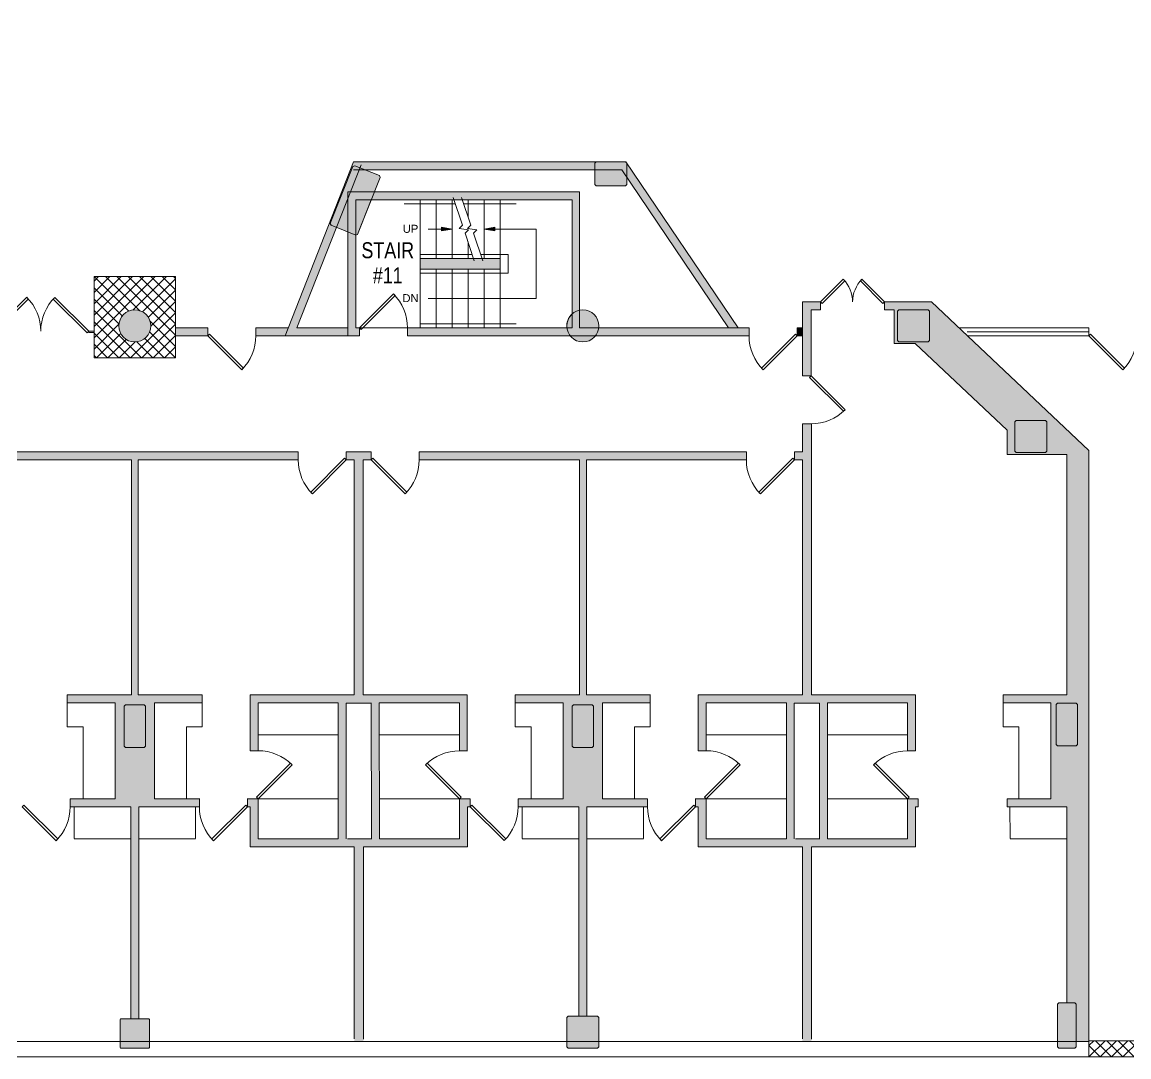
# Model space of a CAD drawing. Header units: inches. Extents: x -13 to 4331, y -638 to 2885.
# Drawn here: x 2039 to 2869, y -638 to 138 of the extents above; entities that cross this region are included whole.
import ezdxf

# ---------------------------------------------------------------- set-up
doc = ezdxf.new("R2010")
doc.units = ezdxf.units.IN
doc.header["$MEASUREMENT"] = 0
doc.linetypes.add('Demolished', pattern=[0.1875, 0.125, -0.0625])
for name, color, linetype, lineweight in [('A-CASE', 7, 'Continuous', 9), ('A-DETL-THIN', 151, 'Continuous', 9), ('A-DOOR', 31, 'Demolished', 9), ('A-FLOR-STRS', 7, 'Continuous', 9), ('A-GLAZ', 7, 'Continuous', 9), ('A-GLAZ-MULL', 7, 'Continuous', 9), ('A-WALL', 113, 'Continuous', 13), ('A-WALL-PATT', 111, 'Continuous', 13), ('A-WALL-PRHT', 7, 'Continuous', 9), ('Chevy Chase Pavilion_3rd Floor Base_dwg', 8, 'Continuous', 9), ('NIC', 7, 'Continuous', 9), ('S-COLS', 52, 'Continuous', 13), ('TEXT', 7, 'Continuous', 9)]:
    doc.layers.add(name, color=color, linetype=linetype, lineweight=lineweight)
doc.styles.add('Arial', font='arial.ttf', dxfattribs={"height": 6})
doc.styles.add('Arial_1', font='arial.ttf', dxfattribs={"width": 0.8, "height": 12})

# ---------------------------------------------------------------- blocks, each defined once
blk = doc.blocks.new('Chevy Chase Pavilion_3rd Floor Base_dwg__U3-5518005-FIRST FLOOR DEMOLITION')
at = {"layer": 'A-DOOR', "color": 7, "linetype": 'Continuous', "flags": 128}
blk.add_lwpolyline([(0, 0), (25.46, 25.46), (26.07, 24.84), (26.66, 24.18), (1.24, -1.24)], close=True, dxfattribs=at)
at = {"layer": 'A-DOOR', "color": 7, "linetype": 'Continuous'}
blk.add_arc((0, 0), 36, 0, 45, dxfattribs=at)
blk = doc.blocks.new('Chevy Chase Pavilion_3rd Floor Base_dwg__U3-5518006-FIRST FLOOR DEMOLITION')
at = {"layer": 'A-DOOR', "color": 7, "linetype": 'Continuous', "flags": 128}
blk.add_lwpolyline([(0, 0), (25.46, 25.46), (26.07, 24.84), (26.66, 24.18), (1.24, -1.24)], close=True, dxfattribs=at)
at = {"layer": 'A-DOOR', "color": 7, "linetype": 'Continuous'}
blk.add_arc((0, 0), 36, 0, 45, dxfattribs=at)
blk = doc.blocks.new('Chevy Chase Pavilion_3rd Floor Base_dwg_cut-5518010-FIRST FLOOR DEMOLITION')
at = {"layer": 'A-FLOR-STRS', "flags": 128}
blk.add_lwpolyline([(-1, 0), (-0.125, 0), (-0.0625, -0.125), (0.0625, 0.125), (0.125, 0), (1, 0)], dxfattribs=at)
blk = doc.blocks.new('Chevy Chase Pavilion_3rd Floor Base_dwg__U10-5518013-FIRST FLOOR DEMOLITION')
at = {"layer": 'A-DOOR', "color": 7, "linetype": 'Continuous', "flags": 128}
blk.add_lwpolyline([(0, 0), (16.97, 16.97), (17.59, 16.35), (18.17, 15.7), (1.24, -1.24)], close=True, dxfattribs=at)
at = {"layer": 'A-DOOR', "color": 7, "linetype": 'Continuous'}
blk.add_arc((0, 0), 24, 0, 45, dxfattribs=at)
blk = doc.blocks.new('Chevy Chase Pavilion_3rd Floor Base_dwg__U10-5518014-FIRST FLOOR DEMOLITION')
at = {"layer": 'A-DOOR', "color": 7, "linetype": 'Continuous', "flags": 128}
blk.add_lwpolyline([(0, 0), (16.97, 16.97), (17.59, 16.35), (18.17, 15.7), (1.24, -1.24)], close=True, dxfattribs=at)
at = {"layer": 'A-DOOR', "color": 7, "linetype": 'Continuous'}
blk.add_arc((0, 0), 24, 0, 45, dxfattribs=at)
blk = doc.blocks.new('Chevy Chase Pavilion_3rd Floor Base_dwg__U3-5518019-FIRST FLOOR DEMOLITION')
at = {"layer": 'A-GLAZ', "flags": 128}
blk.add_lwpolyline([(0, 0), (25.46, 25.46), (26.07, 24.84), (26.66, 24.18), (1.24, -1.24)], close=True, dxfattribs=at)
at = {"layer": 'A-GLAZ'}
blk.add_arc((0, 0), 36, 0, 45, dxfattribs=at)
blk = doc.blocks.new('Chevy Chase Pavilion_3rd Floor Base_dwg__U3-5518018-FIRST FLOOR DEMOLITION')
at = {"layer": 'A-GLAZ', "flags": 128}
blk.add_lwpolyline([(0, 0), (25.46, 25.46), (26.07, 24.84), (26.66, 24.18), (1.24, -1.24)], close=True, dxfattribs=at)
at = {"layer": 'A-GLAZ'}
blk.add_arc((0, 0), 36, 0, 45, dxfattribs=at)
blk = doc.blocks.new('Chevy Chase Pavilion_3rd Floor Base_dwg-5020009-FIRST FLOOR DEMOLITION')
at = {"layer": 'A-FLOR-STRS'}
for points in [[(2353.49, -18.5), (2353.49, -15.83), (2361.49, -17.16)], [(2393.49, -18.5), (2385.49, -17.16), (2393.49, -15.83)]]:
    blk.add_hatch(color=256, dxfattribs=at).paths.add_polyline_path(points, flags=0)
at = {"layer": 'A-WALL-PATT', "lineweight": 9}
h = blk.add_hatch(color=7, dxfattribs=at)
h.paths.add_polyline_path([(2584.23, -97.17), (2584.23, -91.17), (2575.94, -91.17), (2492.6, 32.24), (2492.6, 21.52), (2568.69, -91.17), (2471.52, -91.17), (2471.07, -93.31), (2470.23, -95.33), (2469.05, -97.17), (2575.94, -97.17)], flags=0)
h.paths.add_polyline_path([(2292.11, -97.16), (2292.11, -91.16), (2289.49, -91.16), (2289.49, -21.75), (2283.49, -19.35), (2283.49, -91.16), (2245.17, -91.16), (2274.79, -15.88), (2270.75, -14.28), (2270.19, -12.98), (2287.23, 29.75), (2288.53, 30.31), (2296.23, 27.24), (2468.6, 27.24), (2468.6, 32.24), (2469.6, 33.24), (2287.66, 33.24), (2236.36, -97.16), (2289.49, -97.16)], flags=0)
h.paths.add_polyline_path([(2336.86, -97.16), (2450.16, -97.16), (2448.97, -95.33), (2448.14, -93.31), (2447.68, -91.17), (2328.11, -91.17), (2328.11, -97.16)], flags=0)
h.paths.add_polyline_path([(2451.49, -80.92), (2453.18, -79.62), (2455.08, -78.65), (2457.12, -78.01), (2457.12, 10.83), (2303.37, 10.84), (2300.98, 4.84), (2451.49, 4.83), (2451.49, -80.83)], flags=0)
for points in [[(2491.6, 15.24), (2492.6, 16.24), (2492.6, 32.24), (2491.6, 33.24), (2469.6, 33.24), (2468.6, 32.24), (2468.6, 16.24), (2469.6, 15.24)], [(2289.33, -21.68), (2290.63, -21.13), (2307.67, 21.6), (2307.11, 22.9), (2288.53, 30.31), (2287.23, 29.75), (2270.19, -12.98), (2270.75, -14.28), (2288.23, -21.25)], [(2397.49, -47.16), (2397.49, -39.16), (2337.49, -39.16), (2337.49, -47.16)], [(2123.6, -101.76), (2125.94, -101.53), (2128.19, -100.85), (2130.27, -99.74), (2132.09, -98.25), (2133.58, -96.43), (2134.69, -94.35), (2135.37, -92.1), (2135.6, -89.76), (2135.37, -87.42), (2134.69, -85.17), (2133.58, -83.1), (2132.09, -81.28), (2130.27, -79.78), (2128.19, -78.68), (2125.94, -77.99), (2123.6, -77.76), (2121.26, -77.99), (2119.01, -78.68), (2116.93, -79.78), (2115.12, -81.28), (2113.62, -83.1), (2112.51, -85.17), (2111.83, -87.42), (2111.6, -89.76), (2111.83, -92.1), (2112.51, -94.35), (2113.62, -96.43), (2115.12, -98.25), (2116.93, -99.74), (2119.01, -100.85), (2121.26, -101.53)], [(2459.6, -101.76), (2461.94, -101.53), (2464.19, -100.85), (2466.27, -99.74), (2468.09, -98.25), (2469.31, -96.76), (2469.86, -95.91), (2470.61, -94.42), (2470.84, -93.86), (2471.2, -92.65), (2471.41, -91.66), (2471.6, -89.76), (2471.37, -87.42), (2470.69, -85.17), (2469.58, -83.1), (2468.09, -81.28), (2466.27, -79.78), (2464.1, -78.65), (2461.94, -77.99), (2459.6, -77.76), (2457.12, -78.04), (2454.98, -78.7), (2453.06, -79.72), (2451.49, -80.97), (2451.12, -81.28), (2449.62, -83.1), (2448.51, -85.17), (2447.83, -87.42), (2447.6, -89.76), (2447.79, -91.66), (2448.14, -93.11), (2448.52, -94.25), (2448.75, -94.8), (2449.35, -95.91), (2449.89, -96.76), (2451.12, -98.25), (2452.93, -99.74), (2455.08, -100.87), (2457.26, -101.53)], [(2696.6, -101.76), (2718.6, -101.76), (2719.6, -100.76), (2719.6, -78.76), (2718.6, -77.76), (2696.6, -77.76), (2695.6, -78.76), (2695.6, -100.76)], [(2178.41, -97.18), (2178.41, -91.17), (2154.1, -91.18), (2154.13, -97.18), (2159.88, -97.18)], [(2214.41, -97.17), (2236.36, -97.16), (2238.72, -91.17), (2214.41, -91.17), (2214.41, -97.17)], [(2624.23, -97.17), (2624.23, -91.19), (2620.24, -91.19), (2620.23, -97.17)], [(2784.6, -184.76), (2806.6, -184.76), (2807.6, -183.76), (2807.6, -161.76), (2806.6, -160.76), (2784.6, -160.76), (2783.6, -161.76), (2783.6, -183.76)], [(2829.6, -404.68), (2829.6, -404.68), (2830.6, -403.68), (2830.6, -373.68), (2829.6, -372.68), (2815.6, -372.68), (2814.6, -373.68), (2814.6, -403.68), (2815.6, -404.68), (2828.6, -404.68)], [(2130.6, -405.76), (2131.6, -404.76), (2131.6, -374.76), (2130.6, -373.76), (2116.6, -373.76), (2115.6, -374.76), (2115.6, -404.76), (2116.6, -405.76)], [(2466.6, -405.76), (2467.6, -404.76), (2467.6, -374.76), (2466.6, -373.76), (2452.6, -373.76), (2451.6, -374.76), (2451.6, -404.76), (2452.6, -405.76)], [(2828.6, -631.26), (2829.6, -630.26), (2829.6, -598.26), (2828.6, -597.26), (2816.6, -597.26), (2815.6, -598.26), (2815.6, -630.26), (2816.6, -631.26), (2822.52, -631.26)], [(2113.02, -631.26), (2134.19, -631.26), (2134.6, -630.85), (2134.6, -609.68), (2134.19, -609.26), (2113.02, -609.26), (2112.6, -609.68), (2112.6, -630.85)], [(2448.6, -631.26), (2470.6, -631.26), (2471.6, -630.26), (2471.6, -608.26), (2470.6, -607.26), (2448.6, -607.26), (2447.6, -608.26), (2447.6, -630.26)]]:
    blk.add_hatch(color=7, dxfattribs=at).paths.add_polyline_path(points, flags=0)
h = blk.add_hatch(color=7, dxfattribs=at)
h.paths.add_polyline_path([(2829.6, -625.8), (2839.1, -625.79), (2839.08, -183.22), (2720.99, -71.76), (2685.87, -71.76), (2685.87, -77.76), (2692.93, -77.76), (2692.93, -102.82), (2708.72, -102.82), (2777.8, -168.02), (2777.8, -186.27), (2822.6, -186.27), (2822.6, -366.27), (2774.65, -366.29), (2774.66, -372.29), (2810.6, -372.29), (2810.6, -444.27), (2777.86, -444.29), (2777.86, -450.29), (2822.52, -450.29), (2822.52, -597.26), (2828.6, -597.26), (2829.6, -598.26), (2829.6, -625.79)], flags=0)
h.paths.add_polyline_path([(2814.6, -403.68), (2814.6, -403.68), (2814.6, -404.68)], flags=0)
h.paths.add_polyline_path([(2828.6, -404.68), (2815.6, -404.68), (2814.6, -403.68), (2814.6, -373.68), (2815.6, -372.68), (2829.6, -372.68), (2830.6, -373.68), (2830.6, -403.68), (2829.6, -404.68)], flags=0)
h.paths.add_polyline_path([(2784.6, -184.76), (2783.6, -183.76), (2783.6, -161.76), (2784.6, -160.76), (2806.6, -160.76), (2807.6, -161.76), (2807.6, -183.76), (2806.6, -184.76)], flags=0)
h.paths.add_polyline_path([(2624.23, -127.1), (2630.83, -127.1), (2630.83, -77.76), (2637.87, -77.76), (2637.87, -71.76), (2624.23, -71.76), (2624.23, -97.81)], flags=0)
h.paths.add_polyline_path([(2718.6, -101.76), (2696.6, -101.76), (2695.6, -100.76), (2695.6, -78.76), (2696.6, -77.76), (2718.6, -77.76), (2719.6, -78.76), (2719.6, -100.76)], flags=0)
h = blk.add_hatch(color=7, dxfattribs=at)
h.paths.add_polyline_path([(2624.23, -625.83), (2631.05, -625.79), (2630.98, -480.33), (2709.13, -480.3), (2709.08, -450.3), (2711.14, -450.3), (2711.15, -444.3), (2703.07, -444.3), (2703.12, -474.3), (2643.12, -474.3), (2642.94, -372.33), (2702.94, -372.33), (2703, -408.3), (2709, -408.3), (2708.93, -366.3), (2630.93, -366.3), (2630.93, -163.1), (2624.21, -163.1), (2624.21, -184.27), (2618.24, -184.27), (2618.24, -190.27), (2624.23, -190.27), (2624.23, -366.26), (2546.23, -366.26), (2546.18, -408.26), (2552.18, -408.26), (2552.22, -372.26), (2612.22, -372.26), (2612.22, -372.67), (2612.09, -474.26), (2552.09, -474.26), (2552.13, -444.26), (2544.05, -444.27), (2544.05, -450.26), (2546.12, -450.26), (2546.08, -480.26), (2624.23, -480.26), (2624.23, -625.79)], flags=0)
h.paths.add_polyline_path([(2618.09, -474.34), (2618.09, -372.67), (2636.94, -372.67), (2637.12, -474.33), (2624.23, -474.33)], flags=0)
h = blk.add_hatch(color=7, dxfattribs=at)
h.paths.add_polyline_path([(2120.64, -609.26), (2126.64, -609.26), (2126.39, -450.27), (2172.05, -450.26), (2172.05, -444.26), (2138.28, -444.26), (2138.28, -372.27), (2174.22, -372.26), (2174.23, -366.26), (2126.27, -366.26), (2126.06, -190.27), (2246.23, -190.27), (2246.23, -184.27), (2000.86, -184.27), (2000.86, -190.27), (2121.03, -190.27), (2120.88, -366.27), (2072.93, -366.3), (2072.94, -372.29), (2108.88, -372.29), (2108.88, -444.27), (2075.15, -444.29), (2075.14, -450.29), (2120.8, -450.27), (2120.78, -471.67)], flags=0)
h.paths.add_polyline_path([(2130.6, -405.76), (2116.6, -405.76), (2115.6, -404.76), (2115.6, -374.76), (2116.6, -373.76), (2130.6, -373.76), (2131.6, -374.76), (2131.6, -404.76), (2130.6, -405.76)], flags=0)
h = blk.add_hatch(color=7, dxfattribs=at)
h.paths.add_polyline_path([(2288.23, -625.89), (2295.05, -625.89), (2294.98, -480.33), (2373.13, -480.3), (2373.08, -450.3), (2375.14, -450.3), (2375.15, -444.3), (2367.07, -444.3), (2367.12, -474.3), (2307.12, -474.3), (2306.94, -372.33), (2366.94, -372.33), (2367, -408.3), (2373, -408.3), (2372.93, -366.3), (2294.93, -366.3), (2294.86, -190.27), (2300.86, -190.27), (2300.85, -184.27), (2282.24, -184.27), (2282.24, -190.27), (2288.23, -190.27), (2288.23, -366.26), (2210.23, -366.26), (2210.18, -408.26), (2216.18, -408.26), (2216.22, -372.26), (2276.22, -372.26), (2276.22, -375.67), (2276.09, -474.26), (2216.09, -474.26), (2216.13, -444.26), (2208.05, -444.27), (2208.05, -450.26), (2210.12, -450.26), (2210.08, -480.26), (2288.23, -480.26), (2288.23, -483.67)], flags=0)
h.paths.add_polyline_path([(2300.94, -474.33), (2282.09, -474.32), (2282.22, -372.67), (2300.94, -372.67), (2301.12, -474.33)], flags=0)
h = blk.add_hatch(color=7, dxfattribs=at)
h.paths.add_polyline_path([(2456.64, -607.26), (2462.63, -607.26), (2462.39, -450.27), (2508.05, -450.26), (2508.05, -444.26), (2474.28, -444.26), (2474.28, -372.27), (2510.22, -372.26), (2510.23, -366.26), (2462.27, -366.26), (2462.06, -190.27), (2582.23, -190.27), (2582.23, -184.27), (2336.86, -184.27), (2336.86, -190.27), (2457.03, -190.27), (2456.88, -366.27), (2408.93, -366.29), (2408.94, -372.29), (2444.88, -372.29), (2444.88, -444.27), (2411.15, -444.29), (2411.14, -450.29), (2456.8, -450.27), (2456.78, -471.67)], flags=0)
h.paths.add_polyline_path([(2466.6, -405.76), (2452.6, -405.76), (2451.6, -404.76), (2451.6, -374.76), (2452.6, -373.76), (2466.6, -373.76), (2467.6, -374.76), (2467.6, -404.76), (2466.6, -405.76)], flags=0)
at = {"layer": 'A-WALL-PRHT'}
h = blk.add_hatch(dxfattribs=at)
h.set_pattern_fill('FP_3', color=256, style=0, pattern_type=2)
h.set_pattern_definition([(45, (1085.094, -113.801), (-4.24264, 4.24264), []), (135, (1085.094, -113.801), (-4.24264, -4.24264), [])])
h.paths.add_polyline_path([(2130.27, -113.74), (2154.08, -113.74), (2154.13, -52.78), (2093.13, -52.74), (2093.08, -113.74), (2128.19, -113.74)], flags=0)
h.paths.add_polyline_path([(2123.6, -101.76), (2121.26, -101.53), (2119.01, -100.85), (2116.93, -99.74), (2115.12, -98.25), (2113.62, -96.43), (2112.51, -94.35), (2111.83, -92.1), (2111.6, -89.76), (2111.83, -87.42), (2112.51, -85.17), (2113.62, -83.1), (2115.12, -81.28), (2116.93, -79.78), (2119.01, -78.68), (2121.26, -77.99), (2123.6, -77.76), (2125.94, -77.99), (2128.19, -78.68), (2130.27, -79.78), (2132.09, -81.28), (2133.58, -83.1), (2134.69, -85.17), (2135.37, -87.42), (2135.6, -89.76), (2135.37, -92.1), (2134.69, -94.35), (2133.58, -96.43), (2132.09, -98.25), (2130.27, -99.74), (2128.19, -100.85), (2125.94, -101.53)], flags=0)
h = blk.add_hatch(dxfattribs=at)
h.set_pattern_fill('FP_8', color=256, style=0, pattern_type=2)
h.set_pattern_definition([(45, (2839.103, -637.787), (-4.24264, 4.24264), []), (135, (2839.103, -637.787), (-4.24264, -4.24264), [])])
h.paths.add_polyline_path([(2880.42, -637.79), (3438.23, -637.79), (3430.06, -625.69), (2839.1, -625.69), (2839.1, -637.79), (2843.24, -637.79)], flags=0)
at = {"layer": 'A-CASE'}
for p, q in [((2276.19, -396.26), (2216.19, -396.26)), ((2306.98, -396.33), (2366.98, -396.33)), ((2612.19, -396.26), (2552.19, -396.26)), ((2642.98, -396.33), (2702.98, -396.33)), ((2276.08, -444.26), (2216.08, -444.26)), ((2307.11, -444.33), (2367.11, -444.33)), ((2612.08, -444.26), (2552.08, -444.26)), ((2643.11, -444.33), (2703.11, -444.33)), ((2078.18, -474.16), (2078.14, -450.28)), ((2169.02, -474.14), (2169.02, -450.14)), ((2414.18, -474.16), (2414.14, -450.16)), ((2505.02, -474.14), (2505.02, -450.26)), ((2779.9, -474.16), (2779.86, -450.16)), ((2078.18, -474.28), (2120.92, -474.28)), ((2169.02, -474.26), (2126.28, -474.26)), ((2414.18, -474.28), (2456.92, -474.28)), ((2505.02, -474.26), (2462.28, -474.26)), ((2779.9, -474.28), (2822.64, -474.28))]:
    blk.add_line(p, q, dxfattribs=at)
at = {"layer": 'A-CASE', "flags": 128}
for points in [[(2084.91, -444.28), (2084.91, -390.28), (2072.97, -390.28), (2072.93, -366.29)], [(2162.28, -444.26), (2162.28, -390.26), (2174.2, -390.26), (2174.2, -366.26)], [(2420.91, -444.28), (2420.91, -390.28), (2408.97, -390.28), (2408.93, -366.29)], [(2498.28, -444.26), (2498.28, -390.26), (2510.2, -390.26), (2510.2, -366.26)], [(2786.63, -444.28), (2786.63, -390.28), (2774.69, -390.28), (2774.66, -372.29)]]:
    blk.add_lwpolyline(points, dxfattribs=at)
at = {"layer": 'A-FLOR-STRS'}
for p, q in [((2363.94, 1.84), (2325.49, 1.84)), ((2337.49, 4.84), (2337.49, -39.16)), ((2349.49, 4.84), (2349.49, -39.16)), ((2361.49, 4.84), (2361.49, -39.16)), ((2409.49, 1.84), (2370.27, 1.84)), ((2373.49, 4.84), (2373.49, -7.83)), ((2385.49, 4.84), (2385.49, -39.16)), ((2397.49, 4.84), (2397.49, -39.16)), ((2353.49, -18.5), (2353.49, -15.83)), ((2353.49, -15.83), (2361.49, -17.16)), ((2385.49, -17.16), (2393.49, -15.83)), ((2393.49, -15.83), (2393.49, -18.5)), ((2361.49, -17.16), (2343.49, -17.16)), ((2361.49, -17.16), (2353.49, -18.5)), ((2373.49, -17.63), (2373.49, -17.9)), ((2393.49, -18.5), (2385.49, -17.16)), ((2373.49, -26.83), (2373.49, -39.16)), ((2337.49, -36.16), (2376.59, -36.16)), ((2337.49, -47.16), (2337.49, -91.16)), ((2349.49, -47.16), (2349.49, -91.16)), ((2361.49, -47.16), (2361.49, -91.16)), ((2373.49, -47.16), (2373.49, -91.16)), ((2385.49, -47.16), (2385.49, -91.16)), ((2397.49, -47.16), (2397.49, -91.16)), ((2409.49, -88.16), (2337.49, -88.16))]:
    blk.add_line(p, q, dxfattribs=at)
at = {"layer": 'A-FLOR-STRS', "flags": 128}
for points in [[(2385.49, -17.16), (2424.49, -17.16), (2424.49, -69.16), (2343.49, -69.16)], [(2382.92, -36.16), (2403.49, -36.16), (2403.49, -50.16), (2337.49, -50.16)]]:
    blk.add_lwpolyline(points, dxfattribs=at)
at = {"layer": 'A-GLAZ'}
blk.add_line((2839.08, -94.16), (2747.9, -94.16), dxfattribs=at)
at = {"layer": 'A-GLAZ', "flags": 128}
blk.add_lwpolyline([(2093.11, -93.79), (2089.11, -93.79), (2089.11, -94.79), (2093.11, -94.79), (2093.11, -93.79)], dxfattribs=at)
at = {"layer": 'A-GLAZ-MULL', "flags": 128}
blk.add_lwpolyline([(2741.54, -91.16), (2839.07, -91.16), (2839.07, -97.16), (2747.9, -97.16)], dxfattribs=at)
at = {"layer": 'A-WALL', "color": 7, "lineweight": 9}
for p, q in [((2301.12, -474.33), (2300.94, -372.66)), ((2637.12, -474.33), (2636.94, -372.66)), ((2216.12, -408.26), (2210.12, -408.26)), ((2367.05, -408.3), (2373.05, -408.3)), ((2552.12, -408.26), (2546.12, -408.26)), ((2703.05, -408.3), (2709.05, -408.3)), ((2172.05, -450.18), (2172.05, -444.18)), ((2208.05, -450.17), (2208.05, -444.2)), ((2216.17, -444.26), (2208.05, -444.26)), ((2367.03, -444.3), (2375.15, -444.3)), ((2375.14, -450.21), (2375.14, -444.23)), ((2544.05, -450.17), (2544.05, -444.2)), ((2552.17, -444.26), (2544.05, -444.26)), ((2703.03, -444.3), (2711.15, -444.3)), ((2711.14, -450.21), (2711.14, -444.23)), ((2283.06, -474.34), (2301.35, -474.34)), ((2619.06, -474.34), (2637.35, -474.34))]:
    blk.add_line(p, q, dxfattribs=at)
at = {"layer": 'A-WALL', "color": 7, "lineweight": 9, "flags": 128}
for points in [[(2822.52, -597.26), (2822.52, -450.27), (2777.86, -450.27), (2777.86, -444.29), (2810.63, -444.29), (2810.63, -372.27), (2774.66, -372.27), (2774.65, -366.29), (2822.6, -366.29), (2822.6, -186.27), (2777.8, -186.27), (2777.8, -168.02), (2708.72, -102.82), (2692.93, -102.82), (2692.93, -77.76), (2685.87, -77.76), (2685.87, -71.76), (2720.99, -71.76), (2839.08, -183.22), (2839.08, -637.79), (408.26, -637.79), (-13.37, -15.74), (1141.95, 2881.27)], [(1139.7, 2843.21), (0.13, -14.28), (414.92, -626.23), (2839.1, -626.23)], [(2575.94, -91.17), (2491.93, 33.24), (2287.66, 33.24), (2236.36, -97.16)], [(2293.25, 31.04), (2245.17, -91.17), (2283.49, -91.17)], [(2568.7, -91.17), (2488.74, 27.24), (2287.66, 27.24)], [(2238.72, -91.17), (2214.41, -91.17), (2214.41, -97.17), (2236.36, -97.17), (2292.11, -97.17), (2292.11, -91.16), (2289.49, -91.16), (2289.49, 4.84), (2451.49, 4.84), (2451.49, -91.17), (2328.11, -91.17), (2328.11, -97.16), (2584.23, -97.16), (2584.23, -91.17), (2457.12, -91.17), (2457.12, 10.83), (2283.49, 10.83), (2283.49, -97.16)], [(2337.49, -39.16), (2337.49, -47.16), (2397.49, -47.16), (2397.49, -39.16), (2337.49, -39.16)], [(2154.1, -91.18), (2178.41, -91.18), (2178.41, -97.18), (2154.1, -97.18)], [(2624.24, -91.19), (2620.24, -91.19), (2620.24, -97.17), (2624.23, -97.17), (2624.23, -101.16)], [(2546.18, -408.26), (2546.18, -366.26), (2624.23, -366.26), (2624.23, -190.27), (2618.23, -190.27), (2618.23, -184.27), (2624.23, -184.27), (2624.23, -163.1)], [(2709, -408.3), (2709, -366.3), (2630.93, -366.3), (2630.93, -163.1), (2624.27, -163.1)], [(2174.23, -366.26), (2126.27, -366.26), (2126.27, -190.27), (2246.23, -190.27), (2246.23, -184.27), (2000.86, -184.27), (2000.86, -190.27), (2121.03, -190.27), (2121.03, -366.27), (2072.93, -366.27)], [(2210.18, -408.26), (2210.18, -366.26), (2288.23, -366.26), (2288.23, -190.27), (2282.23, -190.27), (2282.23, -184.27), (2300.85, -184.27), (2300.85, -190.27), (2294.86, -190.27), (2294.86, -366.33), (2372.93, -366.33), (2372.93, -408.3)], [(2510.23, -366.26), (2462.27, -366.26), (2462.27, -190.27), (2582.23, -190.27), (2582.23, -184.27), (2336.86, -184.27), (2336.86, -190.27), (2457.03, -190.27), (2457.03, -366.27), (2408.93, -366.27)], [(2120.64, -609.26), (2120.64, -450.27), (2075.14, -450.27), (2075.14, -444.29), (2108.91, -444.29), (2108.91, -372.27), (2072.94, -372.27)], [(2172.05, -444.26), (2138.28, -444.26), (2138.28, -372.27), (2174.22, -372.27)], [(2216.18, -408.26), (2216.18, -372.26), (2276.22, -372.26), (2276.22, -474.26), (2216.09, -474.26), (2216.09, -444.26)], [(2282.09, -474.26), (2282.09, -372.67), (2301.17, -372.67)], [(2367, -408.3), (2367, -372.3), (2306.94, -372.3), (2307.12, -474.33), (2367.12, -474.33), (2367.07, -444.3)], [(2411.14, -450.2), (2411.14, -444.29), (2444.91, -444.29), (2444.91, -372.27), (2408.94, -372.27)], [(2508.05, -450.18), (2508.05, -444.26), (2474.28, -444.26), (2474.28, -372.27), (2510.22, -372.27)], [(2552.18, -408.26), (2552.18, -372.26), (2612.22, -372.26), (2612.22, -474.26), (2552.09, -474.26), (2552.09, -444.26)], [(2618.09, -474.26), (2618.09, -372.67), (2637.17, -372.67)], [(2703, -408.3), (2703, -372.3), (2642.94, -372.3), (2643.12, -474.33), (2703.12, -474.33), (2703.07, -444.3)], [(2126.64, -609.26), (2126.64, -450.27), (2172.05, -450.27)], [(2288.23, -624.35), (2288.23, -480.26), (2210.08, -480.26), (2210.08, -450.26), (2208.05, -450.26)], [(2295.05, -624.43), (2295.05, -480.33), (2373.13, -480.33), (2373.08, -450.3), (2375.14, -450.3)], [(2456.64, -607.26), (2456.64, -450.27), (2411.14, -450.27)], [(2462.63, -607.26), (2462.63, -450.27), (2508.05, -450.27)], [(2624.23, -624.35), (2624.23, -480.26), (2546.08, -480.26), (2546.08, -450.26), (2544.05, -450.26)], [(2631.05, -624.43), (2631.05, -480.33), (2709.13, -480.33), (2709.08, -450.3), (2711.14, -450.3)]]:
    blk.add_lwpolyline(points, dxfattribs=at)
blk.add_lwpolyline([(2637.87, -77.76), (2630.81, -77.76), (2630.81, -127.1), (2624.23, -127.1), (2624.23, -71.76), (2637.87, -71.76)], close=True, dxfattribs=at)
at = {"layer": 'A-WALL-PRHT'}
for p, q in [((3430.06, -625.69), (2839.1, -625.69)), ((3438.23, -637.79), (2839.1, -637.79))]:
    blk.add_line(p, q, dxfattribs=at)
at = {"layer": 'A-WALL-PRHT', "flags": 128}
blk.add_lwpolyline([(2093.08, -113.74), (2093.08, -52.74), (2154.13, -52.74), (2154.13, -113.78), (2093.08, -113.78)], dxfattribs=at)
at = {"layer": 'NIC', "flags": 128}
blk.add_lwpolyline([(408.26, -637.79), (-13.37, -15.74), (1141.95, 2881.27), (1809.37, 2615.1), (1910.48, 2868.64), (4259.64, 1931.31), (4259.64, -637.79)], close=True, dxfattribs=at)
blk.add_lwpolyline([(2447.68, -91.17), (2289.49, -91.17), (2289.33, -21.68), (2290.63, -21.13), (2300.98, 4.84), (2451.49, 4.84), (2451.49, -80.92)], dxfattribs=at)
at = {"layer": 'NIC'}
blk.add_arc((2459.6, -89.76), 12, 132.54393, 186.71358, dxfattribs=at)
at = {"layer": 'S-COLS', "color": 7, "lineweight": 9, "flags": 128}
for points in [[(2468.6, 16.24), (2469.6, 15.24), (2491.6, 15.24), (2492.6, 16.24), (2492.6, 32.24), (2491.6, 33.24), (2469.6, 33.24), (2468.6, 32.24)], [(2270.19, -12.98), (2270.75, -14.28), (2289.33, -21.68), (2290.63, -21.13), (2307.67, 21.6), (2307.11, 22.9), (2288.53, 30.31), (2287.23, 29.75)], [(2695.6, -100.76), (2696.6, -101.76), (2718.6, -101.76), (2719.6, -100.76), (2719.6, -78.76), (2718.6, -77.76), (2696.6, -77.76), (2695.6, -78.76)], [(2783.6, -183.76), (2784.6, -184.76), (2806.6, -184.76), (2807.6, -183.76), (2807.6, -161.76), (2806.6, -160.76), (2784.6, -160.76), (2783.6, -161.76)], [(2815.6, -630.26), (2816.6, -631.26), (2828.6, -631.26), (2829.6, -630.26), (2829.6, -598.26), (2828.6, -597.26), (2816.6, -597.26), (2815.6, -598.26)], [(2112.6, -630.85), (2113.02, -631.26), (2134.19, -631.26), (2134.6, -630.85), (2134.6, -609.68), (2134.19, -609.26), (2113.02, -609.26), (2112.6, -609.68)], [(2447.6, -630.26), (2448.6, -631.26), (2470.6, -631.26), (2471.6, -630.26), (2471.6, -608.26), (2470.6, -607.26), (2448.6, -607.26), (2447.6, -608.26)]]:
    blk.add_lwpolyline(points, close=True, dxfattribs=at)
for points in [[(2814.6, -403.68), (2815.6, -404.68), (2829.6, -404.68), (2830.6, -403.68), (2830.6, -373.68), (2829.6, -372.68), (2815.6, -372.68), (2814.6, -373.68), (2814.6, -403.68)], [(2115.6, -404.76), (2116.6, -405.76), (2130.6, -405.76), (2131.6, -404.76), (2131.6, -374.76), (2130.6, -373.76), (2116.6, -373.76), (2115.6, -374.76), (2115.6, -404.76)], [(2451.6, -404.76), (2452.6, -405.76), (2466.6, -405.76), (2467.6, -404.76), (2467.6, -374.76), (2466.6, -373.76), (2452.6, -373.76), (2451.6, -374.76), (2451.6, -404.76)]]:
    blk.add_lwpolyline(points, dxfattribs=at)
at = {"layer": 'S-COLS', "color": 7, "lineweight": 9}
for centre in [(2123.6, -89.76), (2459.6, -89.76)]:
    blk.add_circle(centre, 12, dxfattribs=at)
at = {"xscale": 24.99999999999999, "yscale": 24.99999999999999, "zscale": 24.99999999999999, "rotation": 288.4112453298256}
for p in [(2370.27, -17.16), (2376.59, -17.16)]:
    blk.add_blockref('Chevy Chase Pavilion_3rd Floor Base_dwg_cut-5518010-FIRST FLOOR DEMOLITION', p, dxfattribs=at)
for name, p in [('Chevy Chase Pavilion_3rd Floor Base_dwg__U10-5518013-FIRST FLOOR DEMOLITION', (2637.87, -71.76)), ('Chevy Chase Pavilion_3rd Floor Base_dwg__U3-5518006-FIRST FLOOR DEMOLITION', (2292.11, -91.16))]:
    blk.add_blockref(name, p)
at = {"extrusion": (0, 0, -1), "zscale": -1}
blk.add_blockref('Chevy Chase Pavilion_3rd Floor Base_dwg__U10-5518014-FIRST FLOOR DEMOLITION', (-2685.87, -71.76), dxfattribs=at)
for name, p, rotation in [('Chevy Chase Pavilion_3rd Floor Base_dwg__U3-5518018-FIRST FLOOR DEMOLITION', (2017.11, -93.78), 359.9936972109961), ('Chevy Chase Pavilion_3rd Floor Base_dwg__U3-5518006-FIRST FLOOR DEMOLITION', (2620.23, -97.17), 180), ('Chevy Chase Pavilion_3rd Floor Base_dwg__U3-5518006-FIRST FLOOR DEMOLITION', (2630.83, -127.1), 270), ('Chevy Chase Pavilion_3rd Floor Base_dwg__U3-5518006-FIRST FLOOR DEMOLITION', (2282.23, -190.27), 180), ('Chevy Chase Pavilion_3rd Floor Base_dwg__U3-5518006-FIRST FLOOR DEMOLITION', (2618.23, -190.27), 180), ('Chevy Chase Pavilion_3rd Floor Base_dwg__U3-5518006-FIRST FLOOR DEMOLITION', (2367.07, -444.3), 89.99999999999999), ('Chevy Chase Pavilion_3rd Floor Base_dwg__U3-5518006-FIRST FLOOR DEMOLITION', (2703.07, -444.3), 89.99999999999999), ('Chevy Chase Pavilion_3rd Floor Base_dwg__U3-5518006-FIRST FLOOR DEMOLITION', (2208.05, -450.26), 180), ('Chevy Chase Pavilion_3rd Floor Base_dwg__U3-5518006-FIRST FLOOR DEMOLITION', (2544.05, -450.26), 180)]:
    blk.add_blockref(name, p, dxfattribs=dict(rotation=rotation))
for name, p, rotation in [('Chevy Chase Pavilion_3rd Floor Base_dwg__U3-5518019-FIRST FLOOR DEMOLITION', (-2089.11, -93.79), 0.006302789003933633), ('Chevy Chase Pavilion_3rd Floor Base_dwg__U3-5518005-FIRST FLOOR DEMOLITION', (-2178.41, -97.18), 180), ('Chevy Chase Pavilion_3rd Floor Base_dwg__U3-5518005-FIRST FLOOR DEMOLITION', (-2839.08, -97.16), 180), ('Chevy Chase Pavilion_3rd Floor Base_dwg__U3-5518005-FIRST FLOOR DEMOLITION', (-2300.86, -190.27), 180), ('Chevy Chase Pavilion_3rd Floor Base_dwg__U3-5518005-FIRST FLOOR DEMOLITION', (-2216.08, -444.26), 90.00000000000001), ('Chevy Chase Pavilion_3rd Floor Base_dwg__U3-5518005-FIRST FLOOR DEMOLITION', (-2552.08, -444.26), 90.00000000000001), ('Chevy Chase Pavilion_3rd Floor Base_dwg__U3-5518005-FIRST FLOOR DEMOLITION', (-2039.15, -450.26), 180), ('Chevy Chase Pavilion_3rd Floor Base_dwg__U3-5518005-FIRST FLOOR DEMOLITION', (-2375.14, -450.21), 180)]:
    blk.add_blockref(name, p, dxfattribs=dict(at, rotation=rotation))
at = {"layer": 'A-FLOR-STRS', "char_height": 6, "attachment_point": 2, "line_spacing_factor": 0.941778, "style": 'Arial'}
for s, insert, width in [('UP', (2330.38, -13.94), 13.8835), ('DN', (2330.38, -65.94), 14.3977)]:
    blk.add_mtext(s, dxfattribs=dict(at, insert=insert, width=width))
at = {"layer": 'TEXT', "insert": (2313.31, -27.02), "char_height": 12, "width": 45.5438, "attachment_point": 2, "line_spacing_factor": 0.941778, "style": 'Arial_1'}
blk.add_mtext('STAIR\\P#11', dxfattribs=at)

msp = doc.modelspace()

# ---------------------------------------------------------------- linework, layer by layer
at = {"layer": 'A-DETL-THIN'}
msp.add_line((408.26, -637.79), (4083.46, -637.79), dxfattribs=at)

# ---------------------------------------------------------------- block references
at = {"layer": 'Chevy Chase Pavilion_3rd Floor Base_dwg', "color": 7}
msp.add_blockref('Chevy Chase Pavilion_3rd Floor Base_dwg-5020009-FIRST FLOOR DEMOLITION', (0, 0), dxfattribs=at)

doc.saveas('drawing.dxf')
